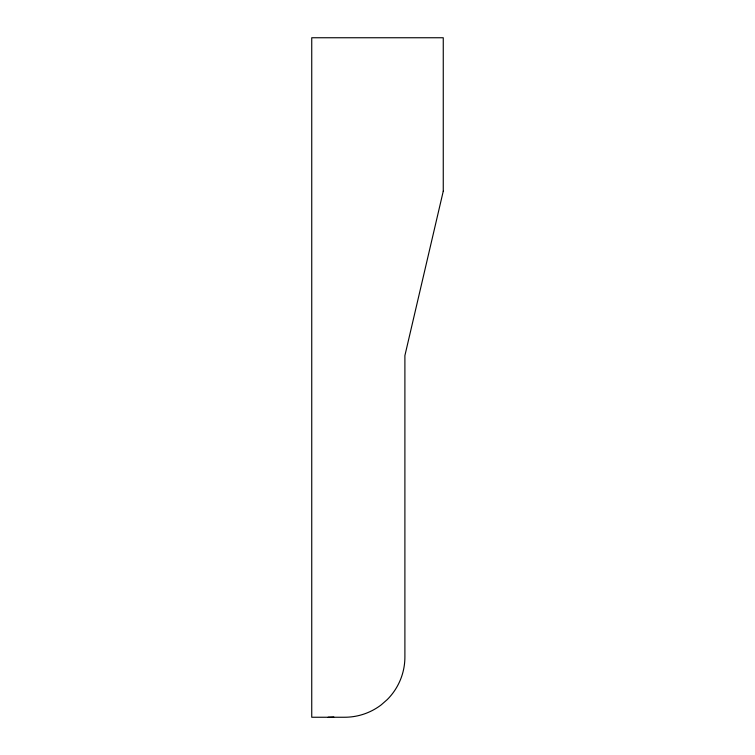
<?xml version="1.0" encoding="UTF-8"?>
<svg xmlns="http://www.w3.org/2000/svg" width="755" height="755" viewBox="0 0 755 755"><rect width="100%" height="100%" fill="white"/><g stroke="black" fill="none" stroke-linecap="round" stroke-linejoin="round"><path stroke-width="1.13" d="M333.814 716.986A60.277 60.277 0 0 1 328.18 717.25M443.26 191.185L404.897 355.577L404.897 656.973A60.277 60.277 0 0 1 387.239 699.592L381.313 704.792A60.277 60.277 0 0 1 344.62 717.25L311.739 717.25L311.739 37.75L443.26 37.75L443.26 191.185"/></g></svg>
